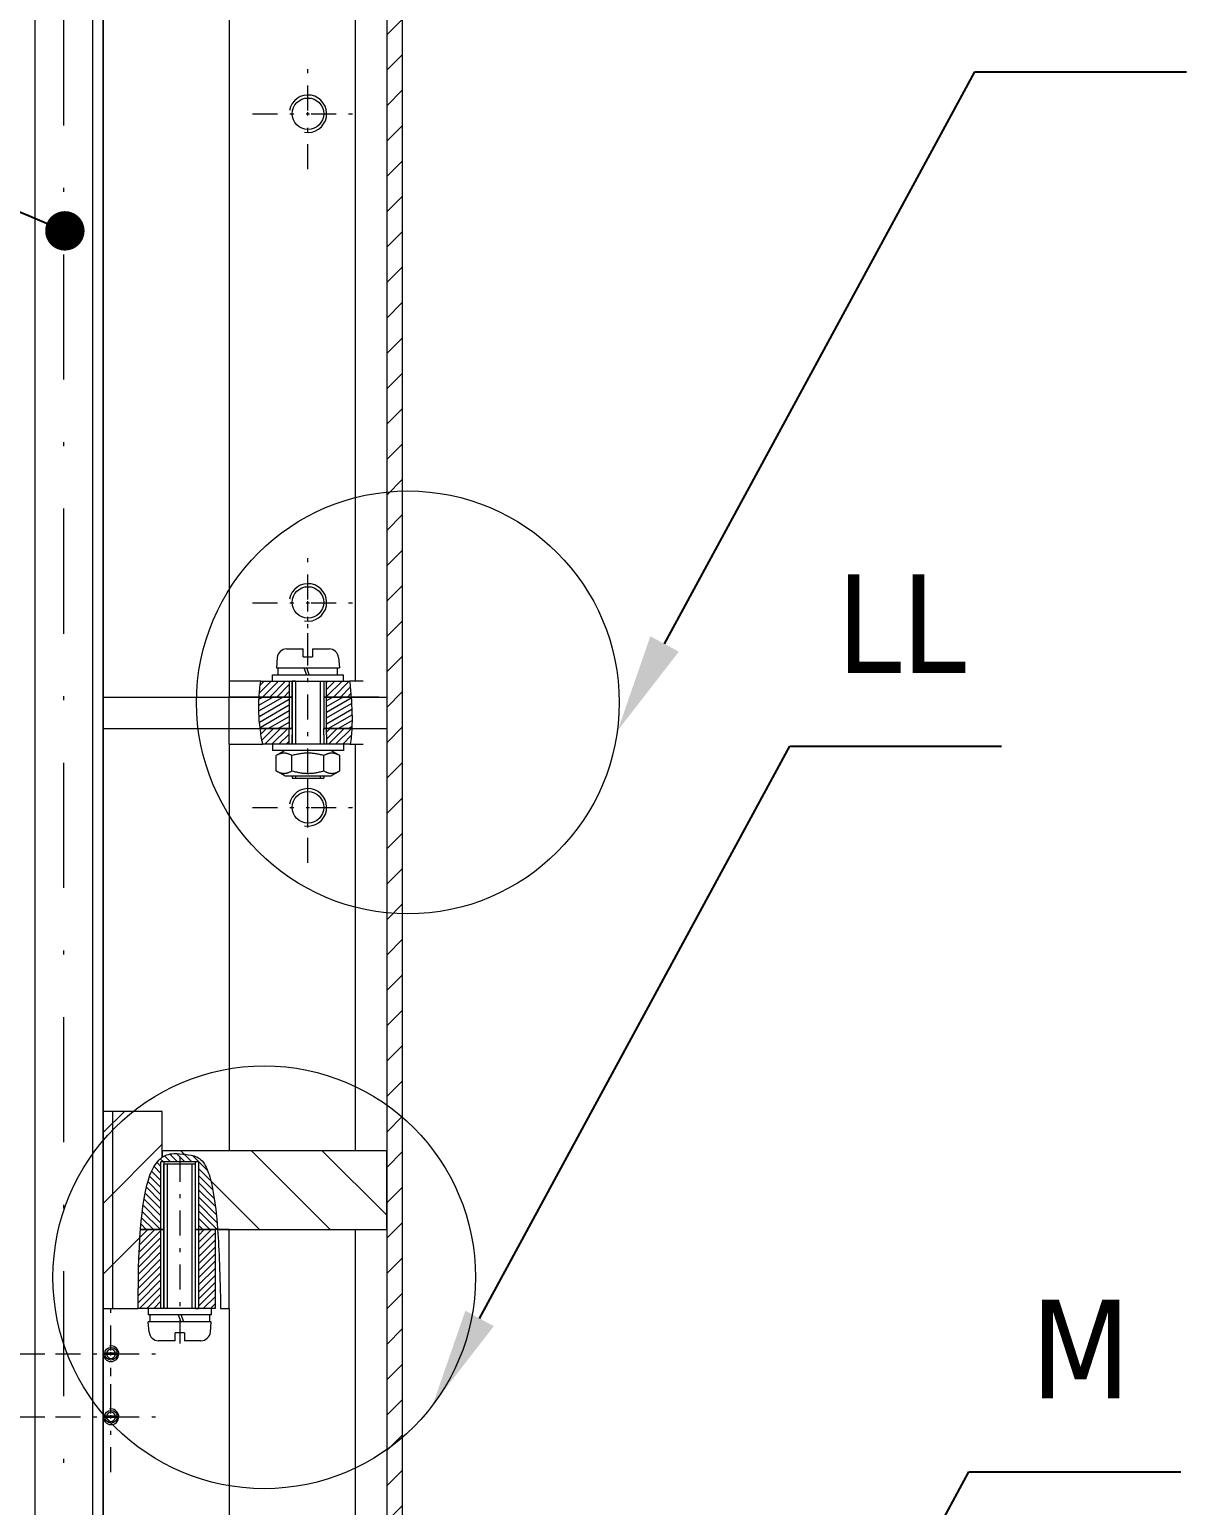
# Model space of a CAD drawing. Header units: millimetres. Extents: x 651 to 8859, y -354 to 894.
# Drawn here: x 2396.01 to 2425.38, y 136.17 to 173.62 of the extents above; entities that cross this region are included whole.
import ezdxf
from ezdxf import colors
from ezdxf.entities.mleader import LeaderData, LeaderLine
from ezdxf.math import Vec2, Vec3

# ---------------------------------------------------------------- set-up
doc = ezdxf.new("R2010")
doc.units = ezdxf.units.MM
doc.linetypes.add('DASHDOT2', pattern=[12.7, 6.35, -3.175, 0, -3.175])
doc.layers.get('0').update_dxf_attribs({"lineweight": 18})
for name, color, linetype, lineweight in [('cienka', 7, 'Continuous', 9), ('Kreskowanie (ISO)', 7, 'Continuous', 9), ('Linia przerwania (ISO)', 7, 'Continuous', 9), ('symetria', 7, 'DASHDOT2', 9), ('Widoczne (ISO)', 7, 'Continuous', 18), ('Widoczne wąskie (ISO)', 7, 'Continuous', 9)]:
    doc.layers.add(name, color=color, linetype=linetype, lineweight=lineweight)
doc.styles.get("Standard").update_dxf_attribs({"font": 'tahoma.ttf'})

# ---------------------------------------------------------------- blocks, each defined once
blk = doc.blocks.new('*U154')
at = {"layer": 'Widoczne wąskie (ISO)', "color": 0, "linetype": 'DASHDOT2', "ltscale": 0.1, "transparency": 16777216}
blk.add_line((0, 3.72), (0, -1.26), dxfattribs=at)
blk = doc.blocks.new('*U155')
at = {"layer": 'Widoczne wąskie (ISO)', "color": 0, "linetype": 'DASHDOT2', "ltscale": 0.1, "transparency": 16777216}
blk.add_line((0, -3.58), (0, 2.123), dxfattribs=at)
blk = doc.blocks.new('_Dot')
at = {"color": 0, "linetype": 'ByBlock', "lineweight": -2}
blk.add_line((-0.5, 0), (-1, 0), dxfattribs=at)
at = {"color": 0, "linetype": 'ByBlock', "const_width": 0.5}
blk.add_lwpolyline([(-0.25, 0, 1), (0.25, 0, 1)], format="xyb", close=True, dxfattribs=at)
blk = doc.blocks.new('*U669')
at = {"layer": 'Widoczne wąskie (ISO)', "color": 0, "linetype": 'DASHDOT2', "ltscale": 0.1, "transparency": 16777216}
for p, q in [((0, 0.08164), (0, 1.4082)), ((-1.4082, 0), (-0.08164, 0)), ((0.08164, 0), (1.4082, 0)), ((0, -1.4082), (0, -0.08164))]:
    blk.add_line(p, q, dxfattribs=at)
at = {"layer": 'Widoczne wąskie (ISO)', "color": 0, "linetype": 'Continuous', "ltscale": 0.1, "transparency": 16777216}
for p, q in [((-0.04082, 0), (0.04082, 0)), ((0, -0.04082), (0, 0.04082))]:
    blk.add_line(p, q, dxfattribs=at)
blk = doc.blocks.new('*U673')
at = {"layer": 'Widoczne wąskie (ISO)', "color": 0, "linetype": 'DASHDOT2', "ltscale": 0.1, "transparency": 16777216}
for p, q in [((0, 0.08164), (0, 1.4082)), ((-1.4082, 0), (-0.08164, 0)), ((0.08164, 0), (1.4082, 0)), ((0, -1.4082), (0, -0.08164))]:
    blk.add_line(p, q, dxfattribs=at)
at = {"layer": 'Widoczne wąskie (ISO)', "color": 0, "linetype": 'Continuous', "ltscale": 0.1, "transparency": 16777216}
for p, q in [((-0.04082, 0), (0.04082, 0)), ((0, -0.04082), (0, 0.04082))]:
    blk.add_line(p, q, dxfattribs=at)
blk = doc.blocks.new('*U677')
at = {"layer": 'Widoczne wąskie (ISO)', "color": 0, "linetype": 'DASHDOT2', "ltscale": 0.1, "transparency": 16777216}
for p, q in [((0, 0.08164), (0, 1.4082)), ((-1.4082, 0), (-0.08164, 0)), ((0.08164, 0), (1.4082, 0)), ((0, -1.4082), (0, -0.08164))]:
    blk.add_line(p, q, dxfattribs=at)
at = {"layer": 'Widoczne wąskie (ISO)', "color": 0, "linetype": 'Continuous', "ltscale": 0.1, "transparency": 16777216}
for p, q in [((-0.04082, 0), (0.04082, 0)), ((0, -0.04082), (0, 0.04082))]:
    blk.add_line(p, q, dxfattribs=at)
blk = doc.blocks.new('*U803')
at = {"layer": 'Widoczne wąskie (ISO)', "color": 0, "linetype": 'DASHDOT2', "ltscale": 0.1, "transparency": 16777216}
for p, q in [((0, 0.08164), (0, 1.4082)), ((-1.4082, 0), (-0.08164, 0)), ((0.08164, 0), (1.4082, 0)), ((0, -1.4082), (0, -0.08164))]:
    blk.add_line(p, q, dxfattribs=at)
at = {"layer": 'Widoczne wąskie (ISO)', "color": 0, "linetype": 'Continuous', "ltscale": 0.1, "transparency": 16777216}
for p, q in [((-0.04082, 0), (0.04082, 0)), ((0, -0.04082), (0, 0.04082))]:
    blk.add_line(p, q, dxfattribs=at)
blk = doc.blocks.new('*U805')
at = {"layer": 'Widoczne wąskie (ISO)', "color": 0, "linetype": 'DASHDOT2', "ltscale": 0.1, "transparency": 16777216}
for p, q in [((0, 0.08164), (0, 1.4082)), ((-1.4082, 0), (-0.08164, 0)), ((0.08164, 0), (1.4082, 0)), ((0, -1.4082), (0, -0.08164))]:
    blk.add_line(p, q, dxfattribs=at)
at = {"layer": 'Widoczne wąskie (ISO)', "color": 0, "linetype": 'Continuous', "ltscale": 0.1, "transparency": 16777216}
for p, q in [((-0.04082, 0), (0.04082, 0)), ((0, -0.04082), (0, 0.04082))]:
    blk.add_line(p, q, dxfattribs=at)
blk = doc.blocks.new('*U807')
at = {"layer": 'Widoczne wąskie (ISO)', "color": 0, "linetype": 'DASHDOT2', "ltscale": 0.1, "transparency": 16777216}
for p, q in [((0, 0.08164), (0, 1.4082)), ((-1.4082, 0), (-0.08164, 0)), ((0.08164, 0), (1.4082, 0)), ((0, -1.4082), (0, -0.08164))]:
    blk.add_line(p, q, dxfattribs=at)
at = {"layer": 'Widoczne wąskie (ISO)', "color": 0, "linetype": 'Continuous', "ltscale": 0.1, "transparency": 16777216}
for p, q in [((-0.04082, 0), (0.04082, 0)), ((0, -0.04082), (0, 0.04082))]:
    blk.add_line(p, q, dxfattribs=at)
blk = doc.blocks.new('*U809')
at = {"layer": 'Widoczne wąskie (ISO)', "color": 0, "linetype": 'DASHDOT2', "ltscale": 0.1, "transparency": 16777216}
for p, q in [((0, 0.08164), (0, 1.4082)), ((-1.4082, 0), (-0.08164, 0)), ((0.08164, 0), (1.4082, 0)), ((0, -1.4082), (0, -0.08164))]:
    blk.add_line(p, q, dxfattribs=at)
at = {"layer": 'Widoczne wąskie (ISO)', "color": 0, "linetype": 'Continuous', "ltscale": 0.1, "transparency": 16777216}
for p, q in [((-0.04082, 0), (0.04082, 0)), ((0, -0.04082), (0, 0.04082))]:
    blk.add_line(p, q, dxfattribs=at)

msp = doc.modelspace()

# ---------------------------------------------------------------- hatches: boundary and pattern name
at = {"layer": 'Kreskowanie (ISO)'}
h = msp.add_hatch(dxfattribs=at)
h.set_pattern_fill('ANSI31', color=256, scale=0.2, style=0)
edge = h.paths.add_edge_path()
edge.add_spline(control_points=[(2405.475, 202.632), (2405.345, 202.587), (2405.211, 202.555), (2405.075, 202.536)], knot_values=[0, 0, 0, 0, 0.207416, 0.207416, 0.207416, 0.207416], degree=3, periodic=0)
edge.add_line((2405.075, 202.536), (2405.075, 201.881))
edge.add_line((2405.075, 201.881), (2402.275, 201.881))
edge.add_line((2402.275, 201.881), (2402.275, 201.631))
edge.add_line((2402.275, 201.631), (2402.275, 200.981))
edge.add_line((2402.275, 200.981), (2402.275, 200.331))
edge.add_line((2402.275, 200.331), (2402.275, 199.531))
edge.add_line((2402.275, 199.531), (2402.275, 199.181))
edge.add_line((2402.275, 199.181), (2402.275, 198.831))
edge.add_line((2402.275, 198.831), (2402.275, 198.281))
edge.add_line((2402.275, 198.281), (2405.075, 198.281))
edge.add_line((2405.075, 198.281), (2405.075, 145.167))
edge.add_line((2405.075, 145.167), (2405.075, 143.167))
edge.add_line((2405.075, 143.167), (2405.075, 123.126))
edge.add_spline(control_points=[(2405.075, 123.126), (2405.209, 123.121), (2405.342, 123.111), (2405.475, 123.097)], knot_values=[0.402376, 0.402376, 0.402376, 0.402376, 0.603737, 0.603737, 0.603737, 0.603737], degree=3, periodic=0)
edge.add_line((2405.475, 123.097), (2405.475, 125.081))
edge.add_line((2405.475, 125.081), (2405.475, 202.632))
h = msp.add_hatch(dxfattribs=at)
h.set_pattern_fill('ANSI31', color=256, scale=0.04)
edge = h.paths.add_edge_path()
edge.add_line((2404.132, 157.081), (2403.975, 157.081))
edge.add_line((2403.975, 157.081), (2403.551, 157.081))
edge.add_line((2403.551, 157.081), (2403.551, 156.681))
edge.add_line((2403.551, 156.681), (2404.172, 156.681))
edge.add_spline(control_points=[(2404.172, 156.681), (2404.162, 156.814), (2404.148, 156.948), (2404.132, 157.081)], knot_values=[0, 0, 0, 0, 0.20033, 0.20033, 0.20033, 0.20033], degree=3, periodic=0)
edge = h.paths.add_edge_path()
edge.add_spline(control_points=[(2391.817, 156.681), (2391.8, 156.815), (2391.775, 156.949), (2391.742, 157.081)], knot_values=[0, 0, 0, 0, 0.203974, 0.203974, 0.203974, 0.203974], degree=3, periodic=0)
edge.add_line((2391.742, 157.081), (2391.575, 157.081))
edge.add_line((2391.575, 157.081), (2391.151, 157.081))
edge.add_line((2391.151, 157.081), (2391.151, 156.681))
edge.add_line((2391.151, 156.681), (2391.817, 156.681))
edge = h.paths.add_edge_path()
edge.add_spline(control_points=[(2389.646, 157.081), (2389.607, 156.949), (2389.578, 156.816), (2389.559, 156.681)], knot_values=[0.050441, 0.050441, 0.050441, 0.050441, 0.255945, 0.255945, 0.255945, 0.255945], degree=3, periodic=0)
edge.add_line((2389.559, 156.681), (2390.2, 156.681))
edge.add_line((2390.2, 156.681), (2390.2, 157.081))
edge.add_line((2390.2, 157.081), (2389.775, 157.081))
edge.add_line((2389.775, 157.081), (2389.646, 157.081))
h.paths.add_polyline_path([(2390.2, 157.281), (2390.2, 157.081), (2390.2, 156.681), (2390.2, 156.881)])
edge = h.paths.add_edge_path()
edge.add_spline(control_points=[(2389.559, 155.881), (2389.577, 155.746), (2389.603, 155.612), (2389.636, 155.481)], knot_values=[0, 0, 0, 0, 0.203832, 0.203832, 0.203832, 0.203832], degree=3, periodic=0)
edge.add_line((2389.636, 155.481), (2389.775, 155.481))
edge.add_line((2389.775, 155.481), (2390.2, 155.481))
edge.add_line((2390.2, 155.481), (2390.2, 155.721))
edge.add_line((2390.2, 155.721), (2390.2, 155.881))
edge.add_line((2390.2, 155.881), (2389.559, 155.881))
edge = h.paths.add_edge_path()
edge.add_spline(control_points=[(2391.786, 155.481), (2391.808, 155.613), (2391.825, 155.747), (2391.835, 155.881)], knot_values=[0.050115, 0.050115, 0.050115, 0.050115, 0.25172, 0.25172, 0.25172, 0.25172], degree=3, periodic=0)
edge.add_line((2391.835, 155.881), (2391.151, 155.881))
edge.add_line((2391.151, 155.881), (2391.151, 155.721))
edge.add_line((2391.151, 155.721), (2391.151, 155.481))
edge.add_line((2391.151, 155.481), (2391.575, 155.481))
edge.add_line((2391.575, 155.481), (2391.786, 155.481))
edge = h.paths.add_edge_path()
edge.add_spline(control_points=[(2401.877, 157.081), (2401.857, 156.948), (2401.843, 156.815), (2401.835, 156.681)], knot_values=[0.050084, 0.050084, 0.050084, 0.050084, 0.251522, 0.251522, 0.251522, 0.251522], degree=3, periodic=0)
edge.add_line((2401.835, 156.681), (2402.6, 156.681))
edge.add_line((2402.6, 156.681), (2402.6, 157.081))
edge.add_line((2402.6, 157.081), (2402.175, 157.081))
edge.add_line((2402.175, 157.081), (2401.877, 157.081))
h.paths.add_polyline_path([(2402.6, 157.281), (2402.6, 157.081), (2402.6, 156.681), (2402.6, 156.881)])
edge = h.paths.add_edge_path()
edge.add_spline(control_points=[(2401.862, 155.881), (2401.879, 155.746), (2401.901, 155.613), (2401.929, 155.481)], knot_values=[0, 0, 0, 0, 0.202941, 0.202941, 0.202941, 0.202941], degree=3, periodic=0)
edge.add_line((2401.929, 155.481), (2402.175, 155.481))
edge.add_line((2402.175, 155.481), (2402.6, 155.481))
edge.add_line((2402.6, 155.481), (2402.6, 155.721))
edge.add_line((2402.6, 155.721), (2402.6, 155.881))
edge.add_line((2402.6, 155.881), (2401.862, 155.881))
edge = h.paths.add_edge_path()
edge.add_line((2404.189, 155.881), (2403.551, 155.881))
edge.add_line((2403.551, 155.881), (2403.551, 155.721))
edge.add_line((2403.551, 155.721), (2403.551, 155.481))
edge.add_line((2403.551, 155.481), (2403.975, 155.481))
edge.add_line((2403.975, 155.481), (2404.151, 155.481))
edge.add_spline(control_points=[(2404.151, 155.481), (2404.171, 155.612), (2404.183, 155.747), (2404.189, 155.881)], knot_values=[0.049861, 0.049861, 0.049861, 0.049861, 0.249399, 0.249399, 0.249399, 0.249399], degree=3, periodic=0)
h = msp.add_hatch(dxfattribs=at)
h.set_pattern_fill('ANSI31', color=256, scale=0.04, angle=-14.999978)
edge = h.paths.add_edge_path()
edge.add_spline(control_points=[(2391.835, 155.881), (2391.856, 156.148), (2391.851, 156.415), (2391.817, 156.681)], knot_values=[0.050573, 0.050573, 0.050573, 0.050573, 0.453156, 0.453156, 0.453156, 0.453156], degree=3, periodic=0)
edge.add_line((2391.817, 156.681), (2391.151, 156.681))
edge.add_line((2391.151, 156.681), (2391.151, 155.881))
edge.add_line((2391.151, 155.881), (2391.835, 155.881))
edge = h.paths.add_edge_path()
edge.add_spline(control_points=[(2389.559, 156.681), (2389.522, 156.415), (2389.524, 156.147), (2389.559, 155.881)], knot_values=[0.050627, 0.050627, 0.050627, 0.050627, 0.455375, 0.455375, 0.455375, 0.455375], degree=3, periodic=0)
edge.add_line((2389.559, 155.881), (2390.2, 155.881))
edge.add_line((2390.2, 155.881), (2390.2, 156.681))
edge.add_line((2390.2, 156.681), (2389.559, 156.681))
h.paths.add_polyline_path([(2390.2, 156.881), (2390.2, 156.681), (2390.2, 155.881), (2390.2, 156.081)])
h.paths.add_polyline_path([(2391.151, 156.681), (2391.151, 156.881), (2391.151, 156.081), (2391.151, 155.881)])
edge = h.paths.add_edge_path()
edge.add_spline(control_points=[(2404.189, 155.881), (2404.202, 156.144), (2404.193, 156.418), (2404.172, 156.681)], knot_values=[0.049909, 0.049909, 0.049909, 0.049909, 0.441664, 0.441664, 0.441664, 0.441664], degree=3, periodic=0)
edge.add_line((2404.172, 156.681), (2403.551, 156.681))
edge.add_line((2403.551, 156.681), (2403.551, 155.881))
edge.add_line((2403.551, 155.881), (2404.189, 155.881))
h.paths.add_polyline_path([(2403.551, 156.681), (2403.551, 156.881), (2403.551, 156.081), (2403.551, 155.881)])
edge = h.paths.add_edge_path()
edge.add_spline(control_points=[(2401.862, 155.881), (2401.829, 156.146), (2401.82, 156.413), (2401.835, 156.681)], knot_values=[0.050498, 0.050498, 0.050498, 0.050498, 0.453064, 0.453064, 0.453064, 0.453064], degree=3, periodic=0)
edge.add_line((2401.835, 156.681), (2402.6, 156.681))
edge.add_line((2402.6, 156.681), (2402.6, 156.67))
edge.add_line((2402.6, 156.67), (2402.6, 155.87))
edge.add_line((2402.6, 155.87), (2402.6, 155.881))
edge.add_line((2402.6, 155.881), (2401.862, 155.881))
h = msp.add_hatch(dxfattribs=at)
h.set_pattern_fill('ANSI31', color=256, scale=0.4, style=0)
edge = h.paths.add_edge_path()
edge.add_line((2399.376, 146.167), (2397.876, 146.167))
edge.add_line((2397.876, 146.167), (2397.876, 141.167))
edge.add_line((2397.876, 141.167), (2398.765, 141.167))
edge.add_spline(control_points=[(2398.765, 141.167), (2398.765, 142.015), (2398.788, 142.665), (2398.827, 143.167)], knot_values=[0, 0, 0, 0, 1.272827, 1.272827, 1.272827, 1.272827], degree=3, periodic=0)
edge.add_spline(control_points=[(2398.827, 143.167), (2398.877, 143.823), (2398.955, 144.226), (2399.098, 144.645), (2399.166, 144.788), (2399.303, 144.946), (2399.342, 144.98), (2399.376, 145.003)], knot_values=[1.272827, 1.272827, 1.272827, 1.272827, 2.936662, 2.936662, 3.896783, 3.896783, 4.308662, 4.308662, 4.308662, 4.308662], degree=3, periodic=0)
edge.add_line((2399.376, 145.003), (2399.376, 145.167))
edge.add_line((2399.376, 145.167), (2399.376, 146.167))
h = msp.add_hatch(dxfattribs=at)
h.set_pattern_fill('ANSI31', color=256, scale=0.04, angle=90.00021, style=0)
edge = h.paths.add_edge_path()
edge.add_spline(control_points=[(2398.827, 143.167), (2398.877, 143.823), (2398.955, 144.226), (2399.098, 144.645), (2399.166, 144.788), (2399.303, 144.946), (2399.342, 144.98), (2399.376, 145.003)], knot_values=[1.272827, 1.272827, 1.272827, 1.272827, 2.936662, 2.936662, 3.896783, 3.896783, 4.308662, 4.308662, 4.308662, 4.308662], degree=3, periodic=0)
edge.add_spline(control_points=[(2399.376, 145.003), (2399.404, 145.023), (2399.43, 145.037), (2399.506, 145.072), (2399.562, 145.086), (2399.69, 145.099), (2399.775, 145.098), (2399.965, 145.077), (2400.102, 145.062), (2400.235, 145.023), (2400.281, 145.002), (2400.369, 144.935), (2400.411, 144.89), (2400.504, 144.738), (2400.554, 144.617), (2400.693, 144.093), (2400.747, 143.62), (2400.782, 143.167)], knot_values=[0.077882, 0.077882, 0.077882, 0.077882, 0.148213, 0.148213, 0.317141, 0.317141, 0.512947, 0.512947, 0.608267, 0.608267, 0.662127, 0.662127, 0.713618, 0.713618, 0.780855, 0.780855, 0.913666, 0.913666, 0.913666, 0.913666], degree=3, periodic=0)
edge.add_line((2400.782, 143.167), (2400.717, 143.167))
edge.add_line((2400.717, 143.167), (2400.296, 143.167))
edge.add_line((2400.296, 143.167), (2400.296, 144.887))
edge.add_line((2400.296, 144.887), (2399.345, 144.887))
edge.add_line((2399.345, 144.887), (2399.345, 143.167))
edge.add_line((2399.345, 143.167), (2398.827, 143.167))
h = msp.add_hatch(dxfattribs=at)
h.set_pattern_fill('ANSI31', color=256, scale=0.4, angle=90.0002, style=0)
edge = h.paths.add_edge_path()
edge.add_spline(control_points=[(2399.376, 145.003), (2399.404, 145.023), (2399.43, 145.037), (2399.506, 145.072), (2399.562, 145.086), (2399.69, 145.099), (2399.775, 145.098), (2399.965, 145.077), (2400.102, 145.062), (2400.235, 145.023), (2400.281, 145.002), (2400.369, 144.935), (2400.411, 144.89), (2400.504, 144.738), (2400.554, 144.617), (2400.693, 144.093), (2400.747, 143.62), (2400.782, 143.167)], knot_values=[0.077882, 0.077882, 0.077882, 0.077882, 0.148213, 0.148213, 0.317141, 0.317141, 0.512947, 0.512947, 0.608267, 0.608267, 0.662127, 0.662127, 0.713618, 0.713618, 0.780855, 0.780855, 0.913666, 0.913666, 0.913666, 0.913666], degree=3, periodic=0)
edge.add_line((2400.782, 143.167), (2401.076, 143.167))
edge.add_line((2401.076, 143.167), (2405.075, 143.167))
edge.add_line((2405.075, 143.167), (2405.076, 143.167))
edge.add_line((2405.076, 143.167), (2405.076, 143.767))
edge.add_line((2405.076, 143.767), (2405.076, 145.167))
edge.add_line((2405.076, 145.167), (2405.075, 145.167))
edge.add_line((2405.075, 145.167), (2399.376, 145.167))
edge.add_line((2399.376, 145.167), (2399.376, 145.003))
h = msp.add_hatch(dxfattribs=at)
h.set_pattern_fill('ANSI31', color=256, scale=0.04)
h.paths.add_polyline_path([(2400.296, 143.167), (2400.296, 141.167)])
h.paths.add_polyline_path([(2400.717, 143.167), (2400.296, 143.167), (2400.296, 141.167), (2400.621, 141.167), (2400.717, 141.167)])
edge = h.paths.add_edge_path()
edge.add_spline(control_points=[(2398.765, 141.167), (2398.765, 142.015), (2398.788, 142.665), (2398.827, 143.167)], knot_values=[0, 0, 0, 0, 1.272827, 1.272827, 1.272827, 1.272827], degree=3, periodic=0)
edge.add_line((2398.827, 143.167), (2399.345, 143.167))
edge.add_line((2399.345, 143.167), (2399.345, 141.167))
edge.add_line((2399.345, 141.167), (2399.021, 141.167))
edge.add_line((2399.021, 141.167), (2398.765, 141.167))

# ---------------------------------------------------------------- linework, layer by layer
at = {"layer": 'cienka'}
for p, q in [((2400.296, 143.167), (2400.221, 143.167)), ((2400.296, 143.167), (2400.296, 141.167)), ((2400.221, 141.167), (2400.296, 141.167))]:
    msp.add_line(p, q, dxfattribs=at)
at = {"layer": 'Linia przerwania (ISO)'}
for points in [[(2401.835, 156.681), (2401.843, 156.815), (2401.857, 156.948), (2401.877, 157.081)], [(2404.132, 157.081), (2404.148, 156.948), (2404.162, 156.814), (2404.172, 156.681)], [(2401.862, 155.881), (2401.829, 156.146), (2401.82, 156.413), (2401.835, 156.681)], [(2404.172, 156.681), (2404.193, 156.418), (2404.202, 156.144), (2404.189, 155.881)], [(2401.929, 155.481), (2401.901, 155.613), (2401.879, 155.746), (2401.862, 155.881)], [(2404.189, 155.881), (2404.183, 155.747), (2404.171, 155.612), (2404.151, 155.481)], [(2400.782, 143.167), (2400.821, 142.656), (2400.847, 142.003), (2400.856, 141.167)]]:
    msp.add_open_spline(points, degree=3, dxfattribs=at)
for points, knots in [([(2398.765, 141.167), (2398.765, 143.124), (2398.886, 144.023), (2399.098, 144.645), (2399.166, 144.788), (2399.303, 144.946), (2399.342, 144.98), (2399.376, 145.003)], [0, 0, 0, 0, 2.936662, 2.936662, 3.896783, 3.896783, 4.308662, 4.308662, 4.308662, 4.308662]), ([(2399.376, 145.003), (2399.404, 145.023), (2399.43, 145.037), (2399.506, 145.072), (2399.562, 145.086), (2399.69, 145.099), (2399.775, 145.098), (2399.965, 145.077), (2400.102, 145.062), (2400.235, 145.023), (2400.281, 145.002), (2400.369, 144.935), (2400.411, 144.89), (2400.504, 144.738), (2400.554, 144.617), (2400.693, 144.093), (2400.747, 143.62), (2400.782, 143.167)], [0.0778821, 0.0778821, 0.0778821, 0.0778821, 0.1482125, 0.1482125, 0.317141, 0.317141, 0.5129471, 0.5129471, 0.6082671, 0.6082671, 0.6621274, 0.6621274, 0.7136185, 0.7136185, 0.7808547, 0.7808547, 0.9136665, 0.9136665, 0.9136665, 0.9136665])]:
    msp.add_open_spline(points, degree=3, knots=knots, dxfattribs=at)
at = {"layer": 'symetria', "ltscale": 0.5}
msp.add_line((2396.873, 200.161), (2396.876, 74.724), dxfattribs=at)
at = {"layer": 'Widoczne (ISO)'}
for p, q in [((2405.475, 123.097), (2405.475, 202.632)), ((2397.876, 105.101), (2397.876, 198.701)), ((2397.876, 198.701), (2397.876, 146.167)), ((2401.075, 198.531), (2401.075, 157.081)), ((2404.275, 198.281), (2404.275, 157.081)), ((2405.075, 198.281), (2405.075, 123.126)), ((2402.298, 157.682), (2402.275, 157.421)), ((2402.537, 157.901), (2402.955, 157.901)), ((2402.955, 157.701), (2402.955, 157.901)), ((2402.955, 157.701), (2403.195, 157.701)), ((2403.195, 157.901), (2403.195, 157.701)), ((2403.195, 157.901), (2403.614, 157.901)), ((2403.853, 157.682), (2403.875, 157.421)), ((2402.275, 157.421), (2403.875, 157.421)), ((2402.32, 157.241), (2402.32, 157.421)), ((2402.974, 157.421), (2403.039, 157.241)), ((2403.111, 157.241), (2403.046, 157.421)), ((2403.83, 157.241), (2403.83, 157.421)), ((2401.075, 157.081), (2401.075, 156.681)), ((2401.877, 157.081), (2401.075, 157.081)), ((2401.877, 157.081), (2402.175, 157.081)), ((2402.175, 157.241), (2403.975, 157.241)), ((2402.175, 157.081), (2402.175, 157.241)), ((2402.175, 157.081), (2402.675, 157.081)), ((2402.175, 157.081), (2402.675, 157.081)), ((2402.32, 157.241), (2403.83, 157.241)), ((2402.675, 155.881), (2402.675, 157.081)), ((2402.675, 157.081), (2403.975, 157.081)), ((2402.675, 157.081), (2402.675, 155.881)), ((2402.759, 157.081), (2402.675, 157.081)), ((2402.759, 157.081), (2403.392, 157.081)), ((2403.392, 157.081), (2403.513, 157.081)), ((2403.475, 157.081), (2403.475, 155.881)), ((2403.475, 157.081), (2403.475, 155.881)), ((2403.475, 157.081), (2403.551, 157.081)), ((2403.551, 157.081), (2403.975, 157.081)), ((2403.975, 157.081), (2403.975, 157.241)), ((2403.975, 157.081), (2404.132, 157.081)), ((2404.475, 157.081), (2404.132, 157.081)), ((2397.876, 156.681), (2401.075, 156.681)), ((2401.075, 156.681), (2401.835, 156.681)), ((2401.075, 155.881), (2401.075, 156.681)), ((2401.835, 156.681), (2401.075, 156.681)), ((2401.835, 156.681), (2402.675, 156.681)), ((2402.675, 156.681), (2401.835, 156.681)), ((2403.475, 156.681), (2404.172, 156.681)), ((2404.172, 156.681), (2403.475, 156.681)), ((2404.172, 156.681), (2405.075, 156.681)), ((2404.875, 156.681), (2404.172, 156.681)), ((2397.876, 155.881), (2401.075, 155.881)), ((2401.075, 155.881), (2401.862, 155.881)), ((2401.075, 155.481), (2401.075, 155.881)), ((2401.075, 155.881), (2401.862, 155.881)), ((2401.862, 155.881), (2402.675, 155.881)), ((2402.675, 155.881), (2401.862, 155.881)), ((2402.675, 155.881), (2402.675, 155.721)), ((2403.475, 155.881), (2404.189, 155.881)), ((2404.189, 155.881), (2403.475, 155.881)), ((2403.475, 155.721), (2403.475, 155.881)), ((2404.189, 155.881), (2404.875, 155.881)), ((2404.189, 155.881), (2405.075, 155.881)), ((2401.075, 155.481), (2401.929, 155.481)), ((2401.075, 155.481), (2401.075, 145.167)), ((2402.175, 155.481), (2401.929, 155.481)), ((2403.975, 155.481), (2402.175, 155.481)), ((2403.975, 155.481), (2402.175, 155.481)), ((2402.175, 155.481), (2402.175, 155.321)), ((2402.675, 155.481), (2402.675, 155.721)), ((2402.675, 155.721), (2402.675, 155.481)), ((2403.475, 155.721), (2403.475, 155.481)), ((2403.475, 155.721), (2403.475, 155.481)), ((2404.151, 155.481), (2403.975, 155.481)), ((2403.975, 155.481), (2403.975, 155.321)), ((2404.151, 155.481), (2404.475, 155.481)), ((2404.275, 155.481), (2404.275, 145.167)), ((2403.975, 155.321), (2402.175, 155.321)), ((2402.485, 155.321), (2402.267, 155.195)), ((2402.267, 154.807), (2402.267, 155.195)), ((2402.671, 154.807), (2402.671, 155.195)), ((2403.48, 154.807), (2403.48, 155.195)), ((2403.665, 155.321), (2403.884, 155.195)), ((2403.884, 154.807), (2403.884, 155.195)), ((2402.485, 154.681), (2402.267, 154.807)), ((2402.485, 154.681), (2403.665, 154.681)), ((2402.675, 154.681), (2402.675, 154.621)), ((2403.475, 154.681), (2403.475, 154.621)), ((2403.665, 154.681), (2403.884, 154.807)), ((2402.675, 154.621), (2403.475, 154.621)), ((2399.376, 146.167), (2397.876, 146.167)), ((2397.876, 146.167), (2397.876, 141.167)), ((2399.376, 145.003), (2399.376, 146.167)), ((2399.376, 145.167), (2399.376, 146.167)), ((2405.076, 145.167), (2399.376, 145.167)), ((2399.376, 145.167), (2399.376, 145.003)), ((2405.076, 143.167), (2405.076, 145.167)), ((2400.296, 144.887), (2399.345, 144.887)), ((2399.421, 144.887), (2399.421, 143.167)), ((2400.221, 144.887), (2399.421, 144.887)), ((2400.221, 144.827), (2399.421, 144.827)), ((2399.421, 141.167), (2399.421, 144.827)), ((2400.221, 143.167), (2400.221, 144.887)), ((2400.221, 141.167), (2400.221, 144.827)), ((2398.827, 143.167), (2399.421, 143.167)), ((2399.421, 143.167), (2398.827, 143.167)), ((2399.421, 143.167), (2399.421, 141.167)), ((2400.221, 143.167), (2400.717, 143.167)), ((2400.221, 141.167), (2400.221, 143.167)), ((2400.782, 143.167), (2400.221, 143.167)), ((2400.717, 143.167), (2400.717, 141.167)), ((2401.076, 143.167), (2400.782, 143.167)), ((2400.782, 143.167), (2405.076, 143.167)), ((2401.076, 141.167), (2401.076, 143.167)), ((2401.076, 141.167), (2401.076, 143.167)), ((2404.275, 143.167), (2404.275, 123.098)), ((2397.876, 141.167), (2397.876, 105.101)), ((2397.876, 141.167), (2398.765, 141.167)), ((2399.021, 141.167), (2398.765, 141.167)), ((2400.221, 141.167), (2399.021, 141.167)), ((2399.021, 141.167), (2399.021, 141.007)), ((2400.621, 141.007), (2399.021, 141.007)), ((2400.621, 140.827), (2399.021, 140.827)), ((2399.043, 140.566), (2399.021, 140.827)), ((2399.066, 141.007), (2399.066, 140.827)), ((2400.576, 141.007), (2399.066, 141.007)), ((2399.785, 141.007), (2399.85, 140.827)), ((2399.922, 140.827), (2399.857, 141.007)), ((2400.621, 141.167), (2400.221, 141.167)), ((2400.576, 141.007), (2400.576, 140.827)), ((2400.598, 140.566), (2400.621, 140.827)), ((2400.717, 141.167), (2400.621, 141.167)), ((2400.621, 141.167), (2400.621, 141.007)), ((2400.856, 141.167), (2401.076, 141.167)), ((2401.076, 141.167), (2401.076, 135.167)), ((2399.701, 140.347), (2399.701, 140.547)), ((2399.941, 140.547), (2399.701, 140.547)), ((2399.941, 140.547), (2399.941, 140.347)), ((2399.701, 140.347), (2399.282, 140.347)), ((2400.359, 140.347), (2399.941, 140.347)), ((2397.961, 140.037), (2398.191, 140.037)), ((2398.191, 139.997), (2397.961, 139.997)), ((2397.961, 138.437), (2398.191, 138.437)), ((2398.191, 138.397), (2397.961, 138.397))]:
    msp.add_line(p, q, dxfattribs=at)
for centre, radius in [((2403.075, 171.481), 0.4), ((2403.075, 159.081), 0.4), ((2403.075, 153.881), 0.4), ((2398.076, 140.017), 0.16), ((2398.076, 138.417), 0.16)]:
    msp.add_circle(centre, radius, dxfattribs=at)
for centre, radius, start, end in [((2402.537, 157.661), 0.24, 90, 175), ((2403.614, 157.661), 0.24, 5, 90), ((2399.282, 140.587), 0.24, 185, 270), ((2400.359, 140.587), 0.24, 270, 355), ((2398.076, 140.017), 0.117, 9.8375, 170.1625), ((2398.076, 140.017), 0.117, 189.8375, 350.1625), ((2398.076, 138.417), 0.117, 9.8375, 170.1625), ((2398.076, 138.417), 0.117, 189.8375, 350.1625)]:
    msp.add_arc(centre, radius, start, end, dxfattribs=at)
for points, weights in [([(2402.671, 155.195), (2402.469, 155.311), (2402.267, 155.195)], [1, 1.15470053838, 1]), ([(2403.48, 155.195), (2403.075, 155.311), (2402.671, 155.195)], [1, 1.15470053838, 1]), ([(2403.884, 155.195), (2403.682, 155.311), (2403.48, 155.195)], [1, 1.15470053838, 1]), ([(2402.267, 154.807), (2402.469, 154.69), (2402.671, 154.807)], [1, 1.15470053838, 1]), ([(2402.671, 154.807), (2403.075, 154.69), (2403.48, 154.807)], [1, 1.15470053838, 1]), ([(2403.48, 154.807), (2403.682, 154.69), (2403.884, 154.807)], [1, 1.15470053838, 1]), ([(2397.917, 140.037), (2397.942, 140.037), (2397.961, 140.037)], [1, 1.01250399926, 1]), ([(2397.961, 139.997), (2397.942, 139.997), (2397.917, 139.997)], [1, 1.01250399926, 1]), ([(2398.191, 140.037), (2398.21, 140.037), (2398.235, 140.037)], [1, 1.01250399926, 1]), ([(2398.235, 139.997), (2398.21, 139.997), (2398.191, 139.997)], [1, 1.01250399926, 1]), ([(2397.917, 138.437), (2397.942, 138.437), (2397.961, 138.437)], [1, 1.01250399926, 1]), ([(2397.961, 138.397), (2397.942, 138.397), (2397.917, 138.397)], [1, 1.01250399926, 1]), ([(2398.191, 138.437), (2398.21, 138.437), (2398.235, 138.437)], [1, 1.01250399926, 1]), ([(2398.235, 138.397), (2398.21, 138.397), (2398.191, 138.397)], [1, 1.01250399926, 1])]:
    msp.add_rational_spline(points, weights, degree=2, dxfattribs=at)
at = {"layer": 'Widoczne wąskie (ISO)'}
for p, q in [((2396.139, 198.701), (2396.139, 105.101)), ((2396.139, 198.701), (2396.139, 105.101)), ((2397.613, 105.101), (2397.613, 198.701)), ((2397.613, 105.101), (2397.613, 198.701)), ((2402.6, 157.081), (2402.6, 155.881)), ((2402.759, 157.081), (2402.759, 155.881)), ((2403.392, 155.881), (2403.392, 157.081)), ((2403.551, 155.881), (2403.551, 157.081)), ((2402.6, 155.721), (2402.6, 155.881)), ((2402.759, 155.881), (2402.759, 155.721)), ((2403.392, 155.721), (2403.392, 155.881)), ((2403.551, 155.721), (2403.551, 155.881)), ((2402.6, 155.481), (2402.6, 155.721)), ((2402.759, 155.721), (2402.759, 155.481)), ((2403.392, 155.481), (2403.392, 155.721)), ((2403.551, 155.721), (2403.551, 155.481)), ((2402.759, 154.681), (2402.759, 154.621)), ((2403.392, 154.621), (2403.392, 154.681)), ((2398.126, 141.167), (2398.126, 146.167)), ((2399.345, 143.167), (2399.345, 144.887)), ((2399.504, 144.827), (2399.504, 141.167)), ((2400.137, 141.167), (2400.137, 144.827)), ((2400.296, 144.887), (2400.296, 143.167)), ((2399.345, 141.167), (2399.345, 143.167)), ((2400.296, 143.167), (2400.296, 141.167))]:
    msp.add_line(p, q, dxfattribs=at)
for centre in [(2405.613, 156.544), (2401.967, 141.956)]:
    msp.add_circle(centre, 5.365, dxfattribs=at)
for centre, radius, start, end in [((2403.075, 171.481), 0.476, 260, 170), ((2403.075, 159.081), 0.476, 260, 170), ((2403.075, 153.881), 0.476, 260, 170), ((2398.076, 140.017), 0.198, 190, 100), ((2398.076, 140.017), 0.118, 170.2334, 189.7666), ((2398.076, 138.417), 0.198, 190, 100), ((2398.076, 138.417), 0.118, 170.2334, 189.7666)]:
    msp.add_arc(centre, radius, start, end, dxfattribs=at)

# ---------------------------------------------------------------- block references
at = {"layer": 'Widoczne wąskie (ISO)', "linetype": 'DASHDOT2', "ltscale": 0.1}
for name, p in [('*U677', (2403.075, 171.481)), ('*U673', (2403.075, 159.072)), ('*U155', (2403.075, 156.949)), ('*U669', (2403.075, 153.881)), ('*U154', (2399.821, 141.298)), ('*U805', (2395.676, 140.017)), ('*U807', (2398.076, 140.017)), ('*U803', (2395.676, 138.417)), ('*U809', (2398.076, 138.417))]:
    msp.add_blockref(name, p, dxfattribs=at)

# ---------------------------------------------------------------- texts
at = {"layer": 'cienka', "char_height": 2.5, "attachment_point": 5}
for s, insert in [('LL', (2418.139, 158.544)), ('M', (2422.689, 140.138))]:
    msp.add_mtext_dynamic_manual_height_columns(s, width=4.57131, gutter_width=12.5, heights=[0], dxfattribs=dict(at, insert=insert))

# ---------------------------------------------------------------- leaders
at = {"layer": 'cienka'}
ml = msp.add_multileader_mtext('Standard', dxfattribs=at)
ml.set_content('1', color=256)
ml.set_leader_properties()
ml.set_arrow_properties(name='DOT')
ml.build(insert=Vec2(0, 0))
ml.multileader.update_dxf_attribs({"has_dogleg": 0, "text_left_attachment_type": 5, "text_right_attachment_type": 6, "text_top_attachment_type": 10, "dogleg_length": 0, "arrow_head_size": 1})
ctx = ml.context
ctx.base_point, ctx.char_height, ctx.arrow_head_size, ctx.landing_gap_size, ctx.plane_origin = Vec3(2360.594, 182.379), 5, 1, 0, Vec3(2372.759, 208.618)
ctx.left_attachment, ctx.right_attachment, ctx.bottom_attachment, ctx.text_align_type = 5, 6, 10, 2
notes = []
notes.append((ctx, [(0, (1, 1, 0), (2363.032, 182.396), (-1, 0), 0, [(0, [(2396.905, 168.51)], 0, [])])]))
ctx.mtext.insert, ctx.mtext.alignment, ctx.mtext.flow_direction = Vec3(2363.032, 188.396), 3, 5
ml = msp.add_multileader_mtext('Standard', dxfattribs=at)
ml.set_content('')
ml.set_leader_properties()
ml.build(insert=Vec2(0, 0))
ml.multileader.update_dxf_attribs({"text_left_attachment_type": 6, "text_right_attachment_type": 6, "text_top_attachment_type": 10, "dogleg_length": 13.301, "arrow_head_size": 2.5})
ctx = ml.context
ctx.base_point, ctx.arrow_head_size, ctx.landing_gap_size, ctx.plane_origin = Vec3(2425.378, 172.543), 2.5, 1, Vec3(2439.397, 162.117)
ctx.left_attachment, ctx.right_attachment, ctx.bottom_attachment = 6, 6, 10
notes.append((ctx, [(1, (1, 1, 0), (2420.002, 172.543), (1, 0), 5.376, [(0, [(2410.938, 155.829)], 0, [])])]))
ctx.mtext, ml.multileader.dxf.content_type = None, 0
ml = msp.add_multileader_mtext('Standard', dxfattribs=at)
ml.set_content('')
ml.set_leader_properties()
ml.build(insert=Vec2(0, 0))
ml.multileader.update_dxf_attribs({"text_left_attachment_type": 6, "text_right_attachment_type": 6, "text_top_attachment_type": 10, "dogleg_length": 13.301, "arrow_head_size": 2.5})
ctx = ml.context
ctx.base_point, ctx.arrow_head_size, ctx.landing_gap_size, ctx.plane_origin = Vec3(2420.682, 155.43), 2.5, 1, Vec3(2434.701, 145.003)
ctx.left_attachment, ctx.right_attachment, ctx.bottom_attachment = 6, 6, 10
notes.append((ctx, [(1, (1, 1, 0), (2415.306, 155.43), (1, 0), 5.376, [(0, [(2406.242, 138.715)], 0, [])])]))
ctx.mtext, ml.multileader.dxf.content_type = None, 0
ml = msp.add_multileader_mtext('Standard', dxfattribs=at)
ml.set_content('')
ml.set_leader_properties()
ml.build(insert=Vec2(0, 0))
ml.multileader.update_dxf_attribs({"text_left_attachment_type": 6, "text_right_attachment_type": 6, "text_top_attachment_type": 10, "dogleg_length": 13.301, "arrow_head_size": 2.5})
ctx = ml.context
ctx.base_point, ctx.arrow_head_size, ctx.landing_gap_size, ctx.plane_origin = Vec3(2425.231, 137.023), 2.5, 1, Vec3(2439.25, 126.597)
ctx.left_attachment, ctx.right_attachment, ctx.bottom_attachment = 6, 6, 10
notes.append((ctx, [(1, (1, 1, 0), (2419.855, 137.023), (1, 0), 5.376, [(0, [(2410.791, 120.309)], 0, [])])]))
ctx.mtext, ml.multileader.dxf.content_type = None, 0
for ctx, leaders in notes:
    for number, flags, end, landing, length, lines in leaders:
        leader = LeaderData()
        leader.index, (leader.has_last_leader_line, leader.has_dogleg_vector, leader.attachment_direction) = number, flags
        leader.last_leader_point, leader.dogleg_vector, leader.dogleg_length = Vec3(end), Vec3(landing), length
        for number, points, colour, breaks in lines:
            line = LeaderLine()
            line.index, line.vertices, line.color, line.breaks = number, Vec3.list(points), colors.encode_raw_color(colour), breaks
            leader.lines.append(line)
        ctx.leaders.append(leader)

doc.saveas('drawing.dxf')
